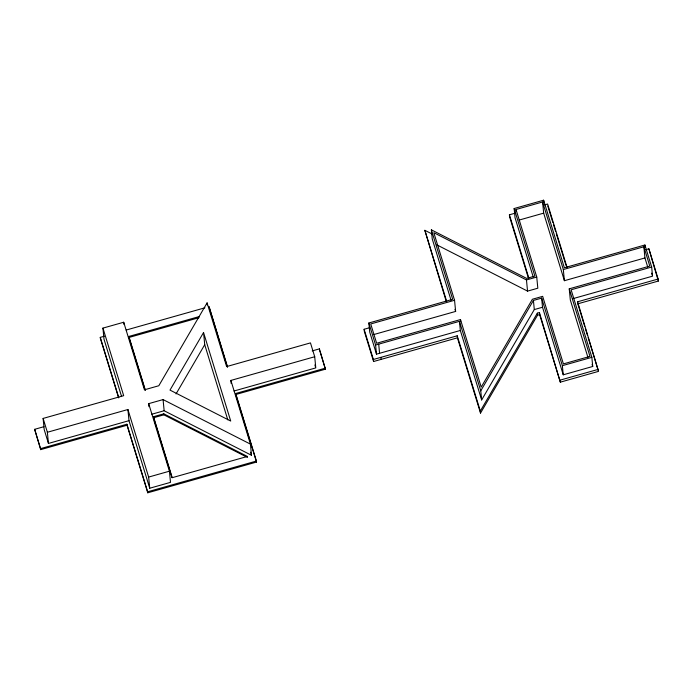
<?xml version="1.0" encoding="UTF-8"?>
<svg xmlns="http://www.w3.org/2000/svg" width="693" height="693" viewBox="0 0 693 693"><rect width="100%" height="100%" fill="white"/><g stroke="black" fill="none" stroke-linecap="round" stroke-linejoin="round"><path stroke-width="1.04" d="M234.026 390.999L315.791 367.905L314.717 356.739L310.464 342.896L226.628 366.58L207.086 302.884L158.818 385.741L144.439 389.804L123.709 322.245L102.945 328.11L104.019 339.275L121.604 396.595M203.551 332.51L170.002 390.098L230.726 421.058L203.551 332.51L204.721 344.69L227.789 419.854M176.048 393.919L204.721 344.69M533.419 300.441L534.294 309.572L481.644 399.956L480.769 390.826L533.419 300.441L541.64 298.12L562.37 365.67L563.244 374.809L592.723 366.476L591.848 357.345L571.119 289.795L651.663 267.039L644.906 245.001L564.353 267.758L543.624 200.208L514.145 208.532L515.029 217.671L533.246 277.035M537.352 313.158L537.551 315.185L480.518 413.097L480.318 411.062L537.352 313.158L539.414 312.578L560.342 382.155L598.535 371.37L577.607 301.784L658.151 279.028L648.882 248.813L645.781 249.688M516.216 211.521L516.016 209.494L542.593 201.984L563.322 269.534L564.397 280.7L644.94 257.943L643.866 246.777L563.322 269.534M528.456 278.248L509.606 216.84L509.416 214.804L515.609 213.054M544.507 204.894L547.609 204.019L567.082 267.481M118.59 397.747L100.372 338.383L100.277 337.37L104.418 336.2M126.169 330.05L204.894 307.813M519.135 220.071L543.667 213.141L542.593 201.984M199.004 317.68L128.967 337.465L128.872 336.443L198.9 316.658M376.49 354.158L375.606 345.027L459.442 321.344L460.325 330.474L376.49 354.158L369.733 332.129L368.849 322.999L452.685 299.307L431.367 229.825L526.654 278.413L534.875 276.091L514.145 208.532M516.016 209.494L536.746 277.044L526.472 279.946L433.827 232.709L454.556 300.268L370.72 323.952L376.645 343.252L460.481 319.568L481.211 387.118L532.397 299.246L542.671 296.344L563.4 363.903L589.977 356.393L569.248 288.834L649.791 266.077L643.866 246.777M48.449 443.433L47.375 432.267L127.919 409.511L128.993 420.677L48.449 443.433L44.196 429.582L43.122 418.425L123.675 395.668L102.945 328.11M373.588 361.512L373.388 359.485L457.224 335.793L457.423 337.829L373.588 361.512L364.31 331.297L364.12 329.27L369.291 327.806M40.67 449.636L40.575 448.622L126.932 424.22L127.027 425.242L40.67 449.636L34.65 429.322L44.014 426.671M312.205 350.909L319.412 348.865L325.433 369.187L235.793 394.508L235.698 393.494L325.338 368.165M373.865 334.528L455.63 311.426L454.556 300.268M436.807 244.846L527.546 291.112L537.82 288.21L536.746 277.044M148.978 406.687L148.683 403.647L163.072 399.584L250.424 444.118L251.498 455.284L164.146 410.741L151.819 414.223M231.176 383.472L230.882 380.422L314.717 356.739M171.994 477.668L153.603 417.732L153.499 416.718L163.782 413.816L247.392 456.444L247.488 457.458M534.294 309.572L542.515 307.25L541.64 298.12M573.024 298.631L652.546 276.169L651.663 267.039M153.603 417.732L163.877 414.83L246.526 456.964M537.551 315.185L539.613 314.605L539.414 312.578M584.71 326.334L577.806 303.811L658.35 281.055L658.151 279.028M169.421 471.197L170.495 482.363L149.731 488.227L148.648 477.07L169.421 471.197L148.683 403.647M562.37 365.67L591.848 357.345M247.392 456.444L172.21 477.685L153.499 416.718M256.427 461.053L256.523 462.066L147.756 492.792L147.661 491.779L256.427 461.053L235.698 393.494M560.143 380.128L598.336 369.343M446.249 301.429L424.852 230.31L432.501 234.208M658.35 281.055L648.882 248.813M651.619 273.163L652.234 275.164M644.94 257.943L647.747 267.082M547.799 206.046L552.823 222.427M553.456 224.471L555.656 231.635M556.28 233.68L566.016 265.41M585.342 328.378L587.543 335.542M588.166 337.595L598.215 370.348M592.099 364.431L592.723 366.476M543.667 213.141L564.397 280.7M587.907 357.319L570.322 300L569.248 288.834M542.515 307.25L563.244 374.809M509.416 214.804L528.889 278.265M539.613 314.605L560.342 382.155M459.442 321.344L480.769 390.826M454.998 309.381L455.63 311.426M451.056 300.268L432.241 238.964L431.367 229.825M460.325 330.474L481.644 399.956M424.852 230.31L446.69 301.455M457.224 335.793L480.318 411.062M457.423 337.829L480.518 413.097M368.849 322.999L375.606 345.027M364.12 329.27L373.388 359.485M319.828 350.901L325.433 369.187M314.882 364.934L315.488 366.918M227.573 367.03L209.043 306.644L227.356 367.021M236.105 395.53L256.523 462.066M230.882 380.422L250.424 444.118M250.554 452.2L251.498 455.284M128.872 336.443L145.357 390.185M129.288 338.496L145.14 390.159M127.919 409.511L148.648 477.07M128.993 420.677L149.731 488.227M100.277 337.37L118.806 397.756M126.932 424.22L147.661 491.779M127.027 425.242L147.756 492.792M43.122 418.425L47.375 432.267M34.65 429.322L40.575 448.622M644.906 245.001L645.096 247.037M577.607 301.784L577.806 303.811M543.624 200.208L543.823 202.235M526.472 279.946L527.546 291.112M460.481 319.568L460.672 321.595M380.838 357.371L381.037 359.407M378.707 344.152L379.582 353.283M319.412 348.865L319.516 349.878M207.086 302.884L207.276 304.911M163.072 399.584L164.146 410.741M163.782 413.816L163.877 414.83M123.709 322.245L123.9 324.281"/></g></svg>
